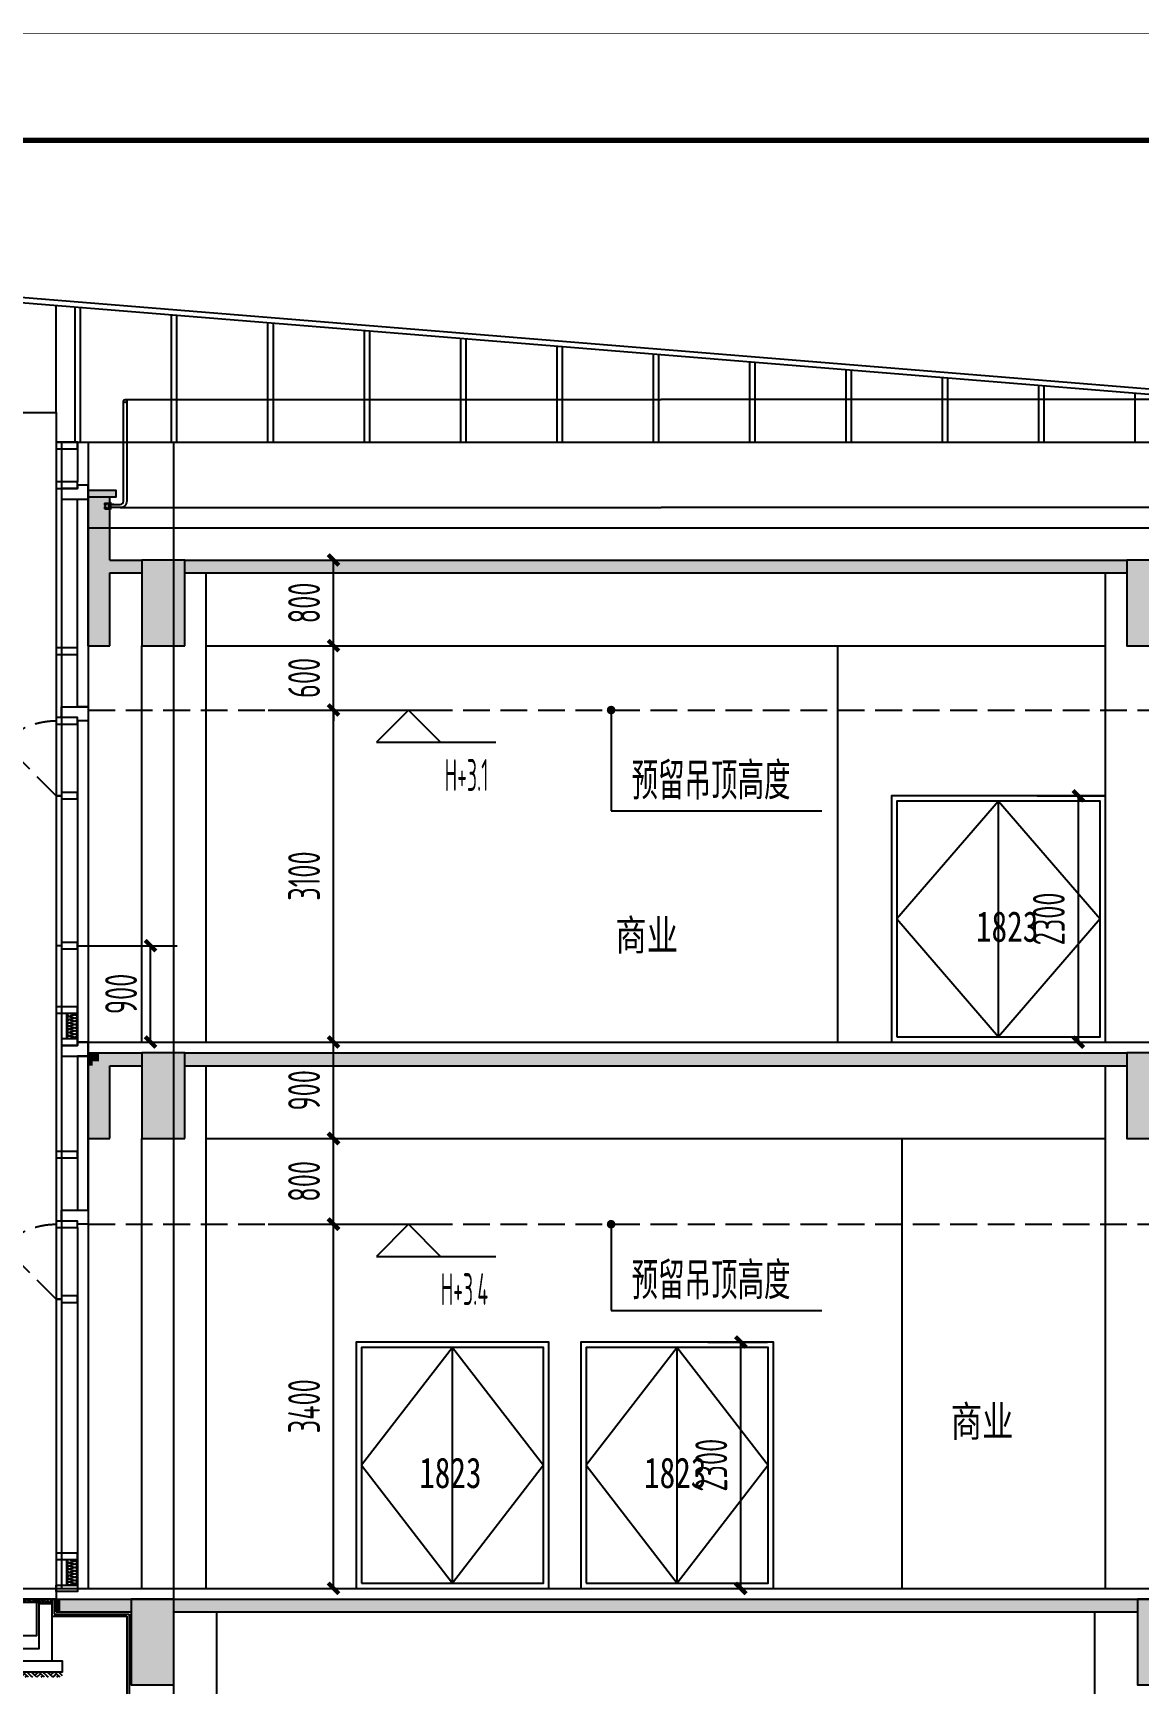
# Model space of a CAD drawing. Extents: x -19968 to 86481, y -139706 to -66979.
# Drawn here: x 16564 to 26892, y -95715 to -80302 of the extents above; entities that cross this region are included whole.
import ezdxf

# ---------------------------------------------------------------- set-up
doc = ezdxf.new("R2010")
doc.units = 0
doc.header["$LTSCALE"] = 1000
doc.header["$MEASUREMENT"] = 0
doc.linetypes.add('DASH', pattern=[0.35, 0.25, -0.1])
for name, color, linetype in [('01-标注_尺寸', 124, 'Continuous'), ('01-标注_标高', 200, 'Continuous'), ('01-标注_符号', 200, 'Continuous'), ('02-TEXT_房间', 7, 'Continuous'), ('02-TEXT_标注', 130, 'Continuous'), ('05-填充_天正', 26, 'Continuous'), ('A-C_玻璃幕墙', 140, 'Continuous'), ('A-C_门', 150, 'Continuous'), ('A-D_龙骨', 152, 'Continuous'), ('A-E_栏杆', 232, 'Continuous'), ('A-SUR_保温', 222, 'Continuous'), ('A-SUR_吊顶', 40, 'Continuous'), ('A-SUR_看线', 231, 'Continuous'), ('A-SUR_面层', 191, 'Continuous'), ('A-TECH_结构', 21, 'Continuous'), ('A_STR-砌块墙', 121, 'Continuous'), ('A_STR-砼墙', 51, 'Continuous'), ('A_STR-砼柱', 51, 'Continuous'), ('PUB_HATCH', 8, 'Continuous'), ('PUB_WALL', 9, 'Continuous'), ('构造物', 145, 'Continuous')]:
    doc.layers.add(name, color=color, linetype=linetype)
doc.layers.add('04-不打印_辅助线', color=165, linetype='Continuous', plot=False)
doc.styles.add('_TCH_DIM', font='ros1.shx', dxfattribs={"width": 0.75, "bigfont": 'jd.shx'})
doc.styles.add('_TCH_DIM_T3', font='ros1.shx', dxfattribs={"width": 0.705882, "bigfont": 'jd.shx'})
doc.styles.get("Standard").update_dxf_attribs({"font": 'STXIHEI_0.TTF', "width": 0.75})
doc.dimstyles.new('_TCH_ARCH&&100', dxfattribs={"dimtxt": 297.5, "dimasz": 100, "dimexe": 250, "dimexo": 300, "dimgap": 126.25, "dimtad": 1, "dimdec": 0, "dimzin": 0, "dimdsep": 46, "dimtxsty": '_TCH_DIM_T3', "dimblk": 'ARCHTICK', "dimcen": 0.09, "dimclrt": 7, "dimazin": 2, "dimtfac": 1, "dimtdec": 0, "dimtix": 1, "dimtmove": 2, "dimatfit": 3, "dimfxl": 0, "dimtolj": 1, "dimtzin": 0, "dimarcsym": 0})
pattern_1 = [(45, (4697.017, 670), (-17.96051, 17.96051), []), (45, (4714.977, 670), (-17.96051, 17.96051), [12.7, -6.35])]

# ---------------------------------------------------------------- blocks, each defined once
blk = doc.blocks.new('幕墙龙骨')
blk.add_lwpolyline([(-200, 30), (-200, -30), (0, -30), (0, 30)], close=True)
blk = doc.blocks.new('A$C7E4F2567')
for points in [[(-150, 0), (1650, 0), (1650, 2300), (-150, 2300)], [(-100, 50), (1600, 50), (1600, 2250), (-100, 2250)]]:
    blk.add_lwpolyline(points, close=True)
for points in [[(750, 2250), (-100, 1150), (750, 50)], [(750, 50), (750, 2250)], [(750, 2250), (1600, 1150), (750, 50)]]:
    blk.add_lwpolyline(points)
at = {"layer": '04-不打印_辅助线', "width": 0.75}
blk.add_text('1823', height=285.4, dxfattribs=at).set_placement((440, 937))
blk = doc.blocks.new('A$C0F0450A9')
for points in [[(16900, -1372), (0, 0)], [(16282, -1372), (0, -50)], [(775, -113), (775, -1372)], [(825, -117), (825, -1372)], [(1675, -186), (1675, -1372)], [(1725, -190), (1725, -1372)], [(2575, -259), (2575, -1372)], [(2625, -263), (2625, -1372)], [(3475, -332), (3475, -1372)], [(3525, -336), (3525, -1372)], [(4375, -405), (4375, -1372)], [(4425, -409), (4425, -1372)], [(5275, -478), (5275, -1372)], [(5325, -483), (5325, -1372)], [(6175, -552), (6175, -1372)], [(6225, -556), (6225, -1372)], [(7075, -625), (7075, -1372)], [(7125, -629), (7125, -1372)], [(7975, -698), (7975, -1372)], [(8025, -702), (8025, -1372)], [(8875, -771), (8875, -1372)], [(8925, -775), (8925, -1372)], [(9775, -844), (9775, -1372)], [(9825, -848), (9825, -1372)], [(10675, -917), (10675, -1372)]]:
    blk.add_lwpolyline(points)
blk = doc.blocks.new('图框-A1+1-4')
for points, const_width in [([(0, 0), (1051, 0), (1051, 594), (0, 594)], 0.05), ([(976, 584), (25, 584), (25, 10), (976, 10)], 0.5)]:
    blk.add_lwpolyline(points, close=True, dxfattribs=dict(const_width=const_width))
blk = doc.blocks.new('yk01')
at = {"const_width": 20}
blk.add_lwpolyline([(-150, 0), (-200, 0)], dxfattribs=at)
blk.add_lwpolyline([(-150, 30), (-150, -30), (0, -30), (0, 30)], close=True)
blk = doc.blocks.new('A$C64AB60F3')
at = {"layer": 'A-D_龙骨', "linetype": 'DASH'}
blk.add_lwpolyline([(0, 0), (495, 495)], dxfattribs=at)
blk.add_arc((0, 0), 700, 45, 90, dxfattribs=at)
blk = doc.blocks.new('dsfs1')
at = {"layer": 'A-E_栏杆'}
for p, q in [((144, 1145), (5150, 1145)), ((37, 165), (7, 165)), ((99, 135), (5150, 135))]:
    blk.add_line(p, q, dxfattribs=at)
for points in [[(7, 165), (99, 165, 0.414214), (129, 195), (129, 1130)], [(159, 1130), (159, 195, -0.414214), (99, 135), (7, 135)], [(-22, 169, 0.038299), (-38, 166), (-38, 158), (-47, 158), (-47, 171, -0.414214), (-40, 178), (-7, 178, -0.414214), (0, 171)], [(-22, 131, 0.022818), (-9, 133), (-9, 167, 0.022818), (-22, 169)], [(0, 129, -0.414214), (-7, 122), (-40, 122, -0.414214), (-47, 129), (-47, 142), (-38, 142), (-38, 134, 0.038299), (-22, 131, 0.038299)]]:
    blk.add_lwpolyline(points, format="xyb", dxfattribs=at)
blk.add_lwpolyline([(7, 116), (0, 116), (0, 184), (7, 184)], close=True, dxfattribs=at)
blk.add_circle((144, 1130), 14.8, dxfattribs=at)
blk = doc.blocks.new('dartt')
at = {"transparency": 33554641}
h = blk.add_hatch(dxfattribs=at)
h.set_pattern_fill('ANSI32', color=26)
h.set_pattern_definition([(45, (1294.211, 122.3605), (-3.367596, 3.367596), []), (45, (1296.4563, 122.3605), (-3.367596, 3.367596), [])])
edge = h.paths.add_edge_path()
edge.add_arc((0, 21), 4, 0, 90)
edge.add_line((0, 25), (0, 0))
edge.add_line((0, 0), (25, 0))
edge.add_arc((21, 0), 4, 0, 90)
edge.add_line((21, 4), (4, 4))
edge.add_line((4, 4), (4, 21))
blk.add_lwpolyline([(0, 25), (0, 0), (25, 0)])
blk.add_lwpolyline([(0, 25), (0, 25, -0.414214), (4, 21), (4, 4), (21, 4, -0.414214), (25, 0), (25, 0)], format="xyb")
blk = doc.blocks.new('$LinePat$素土夯实')
at = {"color": 0}
for p, q in [((0, -210), (210, 0)), ((120, -300), (420, 0)), ((420, 0), (608, -188)), ((495, -300), (795, 0)), ((615, 0), (705, -90)), ((210, -210), (300, -300)), ((315, -105), (502, -293)), ((705, -300), (795, -210))]:
    blk.add_line(p, q, dxfattribs=at)
blk = doc.blocks.new('drsrtg')
at = {"layer": '05-填充_天正'}
h = blk.add_hatch(dxfattribs=at)
h.set_pattern_fill('ANSI33', color=256, scale=8)
h.set_pattern_definition([(45, (4711.517, 670), (-17.96051, 17.96051), []), (45, (4729.477, 670), (-17.96051, 17.96051), [12.7, -6.35])])
h.paths.add_polyline_path([(-608, 580), (-608, 550), (-513, 550), (-513, 580)])
h = blk.add_hatch(dxfattribs=at)
h.set_pattern_fill('ANSI33', color=256, scale=8)
h.set_pattern_definition(pattern_1)
h.paths.add_polyline_path([(-448, 550), (-448, 580), (-498, 580), (-498, 550)])
h = blk.add_hatch(dxfattribs=at)
h.set_pattern_fill('ANSI33', color=256, scale=8)
h.set_pattern_definition(pattern_1)
h.paths.add_polyline_path([(-383, 550), (-383, 580), (-433, 580), (-433, 550)])
h = blk.add_hatch(dxfattribs=at)
h.set_pattern_fill('ANSI33', color=256, scale=8)
h.set_pattern_definition(pattern_1)
h.paths.add_polyline_path([(-318, 550), (-318, 580), (-368, 580), (-368, 550)])
h = blk.add_hatch(dxfattribs=at)
h.set_pattern_fill('ANSI33', color=256, scale=8)
h.set_pattern_definition(pattern_1)
h.paths.add_polyline_path([(-253, 550), (-253, 580), (-303, 580), (-303, 550)])
h = blk.add_hatch(dxfattribs=at)
h.set_pattern_fill('ANSI33', color=256, scale=8)
h.set_pattern_definition([(45, (4721.517, 670), (-17.96051, 17.96051), []), (45, (4739.477, 670), (-17.96051, 17.96051), [12.7, -6.35])])
h.paths.add_polyline_path([(-108, 550), (-108, 580), (-238, 580), (-238, 550)])
blk.add_lwpolyline([(-500, 550), (-500, 240), (-240, 240), (-240, 550)], dxfattribs=at)
at = {"layer": 'A-SUR_面层'}
for p, q in [((-108, 580), (-608, 580)), ((-608, 550), (-608, 580)), ((-108, 550), (-608, 550)), ((-513, 550), (-513, 580)), ((-498, 550), (-498, 580)), ((-448, 550), (-448, 580)), ((-433, 550), (-433, 580)), ((-383, 550), (-383, 580)), ((-368, 550), (-368, 580)), ((-318, 550), (-318, 580)), ((-303, 550), (-303, 580)), ((-253, 550), (-253, 580)), ((-238, 550), (-238, 580)), ((-108, 550), (-108, 580))]:
    blk.add_line(p, q, dxfattribs=at)
at = {"layer": 'A_STR-砌块墙'}
for points in [[(-640, 540), (-520, 540), (-520, 120), (-220, 120), (-220, 540), (-100, 540), (-100, 0), (-640, 0), (-640, 540)], [(-100, 0), (-740, 0), (-740, -100), (0, -100), (0, 0), (-520, 0)]]:
    blk.add_lwpolyline(points, dxfattribs=at)
at = {"layer": 'A-SUR_看线', "xscale": -0.1861635220123852, "yscale": 0.1666666666666667, "zscale": 0.1666666666666667}
for p in [(-592, -100), (-444, -100), (-296, -100), (-148, -100), (0, -100)]:
    blk.add_blockref('$LinePat$素土夯实', p, dxfattribs=at)
at = {"layer": '构造物', "linetype": 'DASH', "ltscale": 0.2}
blk.add_blockref('dartt', (-620, 540), dxfattribs=at)
at = {"layer": '构造物', "linetype": 'DASH', "ltscale": 0.2, "xscale": -1}
blk.add_blockref('dartt', (-100, 540), dxfattribs=at)
blk = doc.blocks.new('$LinePat$岩棉板')
at = {"color": 0}
for p, q in [((0, -17), (12, -67)), ((12, -67), (24, -17))]:
    blk.add_line(p, q, dxfattribs=at)
for centre, start, end in [((12, -17), 0, 180), ((0, -67), 270, 0), ((24, -67), 180, 270)]:
    blk.add_arc(centre, 12, start, end, dxfattribs=at)
at = {"layer": 'Defpoints'}
blk.add_point((0, 0), dxfattribs=at)
at = {"layer": 'Defpoints', "color": 0}
blk.add_point((24, -84), dxfattribs=at)
blk = doc.blocks.new('*U22')
blk.add_lwpolyline([(0, 100), (240, 100), (240, 0), (0, 0)], close=True)
at = {"color": 8, "xscale": -1.249999998958333, "yscale": 1.188379012465143, "zscale": 1.188379012465143}
for p in [(30, 100), (60, 100), (90, 100), (120, 100), (150, 100), (180, 100), (210, 100), (240, 100)]:
    blk.add_blockref('$LinePat$岩棉板', p, dxfattribs=at)
blk = doc.blocks.new('_FZH')
blk.add_lwpolyline([(-0.5, -0.5), (0.5, -0.5), (0.5, 0.5), (-0.5, 0.5)], close=True)
at = {"layer": 'PUB_HATCH'}
blk.add_solid([(-0.5, -0.5), (0.5, -0.5), (-0.5, 0.5), (0.5, 0.5)], dxfattribs=at)
blk = doc.blocks.new('_ArchTick')
at = {"color": 0, "linetype": 'ByBlock', "const_width": 0.4}
blk.add_lwpolyline([(-0.5, -0.5), (0.5, 0.5)], dxfattribs=at)
blk = doc.blocks.new('*D147')
at = {"layer": '01-标注_尺寸', "color": 0, "lineweight": -2, "transparency": 16777216}
for p, q in [((18760, -85222), (19620, -85222)), ((19370, -86022), (19370, -85222)), ((18760, -86022), (19620, -86022))]:
    blk.add_line(p, q, dxfattribs=at)
at = {"layer": 'Defpoints', "color": 0, "transparency": 16777216}
for p in [(18460, -85222), (19370, -85222), (18460, -86022)]:
    blk.add_point(p, dxfattribs=at)
at = {"layer": '01-标注_尺寸', "color": 0, "lineweight": -2, "transparency": 16777216, "xscale": 100, "yscale": 100, "zscale": 100}
for p, rotation in [((19370, -85222), 90), ((19370, -86022), 270)]:
    blk.add_blockref('_ArchTick', p, dxfattribs=dict(at, rotation=rotation))
at = {"layer": '01-标注_尺寸', "color": 7, "transparency": 16777216, "insert": (19095, -85622), "char_height": 297.5, "attachment_point": 5, "rotation": 90, "style": '_TCH_DIM_T3'}
blk.add_mtext('\\A1;800', dxfattribs=at)
blk = doc.blocks.new('*D148')
at = {"layer": '01-标注_尺寸', "color": 0, "lineweight": -2, "transparency": 16777216}
for p, q in [((19370, -86022), (19370, -85922)), ((18760, -86022), (19620, -86022)), ((19370, -86622), (19370, -86022)), ((18760, -86622), (19620, -86622)), ((19370, -86622), (19370, -86722))]:
    blk.add_line(p, q, dxfattribs=at)
at = {"layer": 'Defpoints', "color": 0, "transparency": 16777216}
for p in [(18460, -86022), (19370, -86022), (18460, -86622)]:
    blk.add_point(p, dxfattribs=at)
at = {"layer": '01-标注_尺寸', "color": 0, "lineweight": -2, "transparency": 16777216, "xscale": 100, "yscale": 100, "zscale": 100}
for p, rotation in [((19370, -86022), 270), ((19370, -86622), 90)]:
    blk.add_blockref('_ArchTick', p, dxfattribs=dict(at, rotation=rotation))
at = {"layer": '01-标注_尺寸', "color": 7, "transparency": 16777216, "insert": (19095, -86322), "char_height": 297.5, "attachment_point": 5, "rotation": 90, "style": '_TCH_DIM_T3'}
blk.add_mtext('\\A1;600', dxfattribs=at)
blk = doc.blocks.new('*D149')
at = {"layer": '01-标注_尺寸', "color": 0, "lineweight": -2, "transparency": 16777216}
for p, q in [((18760, -86622), (19620, -86622)), ((19370, -89722), (19370, -86622)), ((18760, -89722), (19620, -89722))]:
    blk.add_line(p, q, dxfattribs=at)
at = {"layer": 'Defpoints', "color": 0, "transparency": 16777216}
for p in [(18460, -86622), (19370, -86622), (18460, -89722)]:
    blk.add_point(p, dxfattribs=at)
at = {"layer": '01-标注_尺寸', "color": 0, "lineweight": -2, "transparency": 16777216, "xscale": 100, "yscale": 100, "zscale": 100}
for p, rotation in [((19370, -86622), 90), ((19370, -89722), 270)]:
    blk.add_blockref('_ArchTick', p, dxfattribs=dict(at, rotation=rotation))
at = {"layer": '01-标注_尺寸', "color": 7, "transparency": 16777216, "insert": (19095, -88172), "char_height": 297.5, "attachment_point": 5, "rotation": 90, "style": '_TCH_DIM_T3'}
blk.add_mtext('\\A1;3100', dxfattribs=at)
blk = doc.blocks.new('*D150')
at = {"layer": '01-标注_尺寸', "color": 0, "lineweight": -2, "transparency": 16777216}
for p, q in [((18760, -89722), (19620, -89722)), ((19370, -90622), (19370, -89722)), ((18760, -90622), (19620, -90622))]:
    blk.add_line(p, q, dxfattribs=at)
at = {"layer": 'Defpoints', "color": 0, "transparency": 16777216}
for p in [(18460, -89722), (19370, -89722), (18460, -90622)]:
    blk.add_point(p, dxfattribs=at)
at = {"layer": '01-标注_尺寸', "color": 0, "lineweight": -2, "transparency": 16777216, "xscale": 100, "yscale": 100, "zscale": 100}
for p, rotation in [((19370, -89722), 90), ((19370, -90622), 270)]:
    blk.add_blockref('_ArchTick', p, dxfattribs=dict(at, rotation=rotation))
at = {"layer": '01-标注_尺寸', "color": 7, "transparency": 16777216, "insert": (19095, -90172), "char_height": 297.5, "attachment_point": 5, "rotation": 90, "style": '_TCH_DIM_T3'}
blk.add_mtext('\\A1;900', dxfattribs=at)
blk = doc.blocks.new('*D151')
at = {"layer": '01-标注_尺寸', "color": 0, "lineweight": -2, "transparency": 16777216}
for p, q in [((18760, -90622), (19620, -90622)), ((19370, -91422), (19370, -90622)), ((18760, -91422), (19620, -91422))]:
    blk.add_line(p, q, dxfattribs=at)
at = {"layer": 'Defpoints', "color": 0, "transparency": 16777216}
for p in [(18460, -90622), (19370, -90622), (18460, -91422)]:
    blk.add_point(p, dxfattribs=at)
at = {"layer": '01-标注_尺寸', "color": 0, "lineweight": -2, "transparency": 16777216, "xscale": 100, "yscale": 100, "zscale": 100}
for p, rotation in [((19370, -90622), 90), ((19370, -91422), 270)]:
    blk.add_blockref('_ArchTick', p, dxfattribs=dict(at, rotation=rotation))
at = {"layer": '01-标注_尺寸', "color": 7, "transparency": 16777216, "insert": (19095, -91022), "char_height": 297.5, "attachment_point": 5, "rotation": 90, "style": '_TCH_DIM_T3'}
blk.add_mtext('\\A1;800', dxfattribs=at)
blk = doc.blocks.new('*D152')
at = {"layer": '01-标注_尺寸', "color": 0, "lineweight": -2, "transparency": 16777216}
for p, q in [((18760, -91422), (19620, -91422)), ((19370, -94822), (19370, -91422)), ((18760, -94822), (19620, -94822))]:
    blk.add_line(p, q, dxfattribs=at)
at = {"layer": 'Defpoints', "color": 0, "transparency": 16777216}
for p in [(18460, -91422), (19370, -91422), (18460, -94822)]:
    blk.add_point(p, dxfattribs=at)
at = {"layer": '01-标注_尺寸', "color": 0, "lineweight": -2, "transparency": 16777216, "xscale": 100, "yscale": 100, "zscale": 100}
for p, rotation in [((19370, -91422), 90), ((19370, -94822), 270)]:
    blk.add_blockref('_ArchTick', p, dxfattribs=dict(at, rotation=rotation))
at = {"layer": '01-标注_尺寸', "color": 7, "transparency": 16777216, "insert": (19095, -93122), "char_height": 297.5, "attachment_point": 5, "rotation": 90, "style": '_TCH_DIM_T3'}
blk.add_mtext('\\A1;3400', dxfattribs=at)
blk = doc.blocks.new('*D153')
at = {"layer": '01-标注_尺寸', "color": 0, "lineweight": -2, "transparency": 16777216}
for p, q in [((16980, -88822), (17911, -88822)), ((17661, -89722), (17661, -88822)), ((16980, -89722), (17911, -89722))]:
    blk.add_line(p, q, dxfattribs=at)
at = {"layer": 'Defpoints', "color": 0, "transparency": 16777216}
for p in [(16680, -88822), (17661, -88822), (16680, -89722)]:
    blk.add_point(p, dxfattribs=at)
at = {"layer": '01-标注_尺寸', "color": 0, "lineweight": -2, "transparency": 16777216, "xscale": 100, "yscale": 100, "zscale": 100}
for p, rotation in [((17661, -88822), 90), ((17661, -89722), 270)]:
    blk.add_blockref('_ArchTick', p, dxfattribs=dict(at, rotation=rotation))
at = {"layer": '01-标注_尺寸', "color": 7, "transparency": 16777216, "insert": (17386, -89272), "char_height": 297.5, "attachment_point": 5, "rotation": 90, "style": '_TCH_DIM_T3'}
blk.add_mtext('\\A1;900', dxfattribs=at)
blk = doc.blocks.new('*D187')
at = {"layer": '01-标注_尺寸', "color": 0, "lineweight": -2, "transparency": 16777216}
for p, q in [((22865, -92522), (23423, -92522)), ((23173, -94822), (23173, -92522)), ((22865, -94822), (23423, -94822))]:
    blk.add_line(p, q, dxfattribs=at)
at = {"layer": 'Defpoints', "color": 0, "transparency": 16777216}
for p in [(22565, -92522), (23173, -92522), (22565, -94822)]:
    blk.add_point(p, dxfattribs=at)
at = {"layer": '01-标注_尺寸', "color": 0, "lineweight": -2, "transparency": 16777216, "xscale": 100, "yscale": 100, "zscale": 100}
for p, rotation in [((23173, -92522), 90), ((23173, -94822), 270)]:
    blk.add_blockref('_ArchTick', p, dxfattribs=dict(at, rotation=rotation))
at = {"layer": '01-标注_尺寸', "color": 7, "transparency": 16777216, "insert": (22898, -93672), "char_height": 297.5, "attachment_point": 5, "rotation": 90, "style": '_TCH_DIM_T3'}
blk.add_mtext('\\A1;2300', dxfattribs=at)
blk = doc.blocks.new('*D189')
at = {"layer": '01-标注_尺寸', "color": 0, "lineweight": -2, "transparency": 16777216}
for p, q in [((25942, -87422), (26576, -87422)), ((26326, -89722), (26326, -87422)), ((25942, -89722), (26576, -89722))]:
    blk.add_line(p, q, dxfattribs=at)
at = {"layer": 'Defpoints', "color": 0, "transparency": 16777216}
for p in [(25642, -87422), (26326, -87422), (25642, -89722)]:
    blk.add_point(p, dxfattribs=at)
at = {"layer": '01-标注_尺寸', "color": 0, "lineweight": -2, "transparency": 16777216, "xscale": 100, "yscale": 100, "zscale": 100}
for p, rotation in [((26326, -87422), 90), ((26326, -89722), 270)]:
    blk.add_blockref('_ArchTick', p, dxfattribs=dict(at, rotation=rotation))
at = {"layer": '01-标注_尺寸', "color": 7, "transparency": 16777216, "insert": (26051, -88572), "char_height": 297.5, "attachment_point": 5, "rotation": 90, "style": '_TCH_DIM_T3'}
blk.add_mtext('\\A1;2300', dxfattribs=at)

msp = doc.modelspace()

# ---------------------------------------------------------------- hatches: boundary and pattern name
at = {"layer": '05-填充_天正'}
for points in [[(17280, -84632.4), (17080, -84632.4), (17080, -85282.4), (17213.3, -85282.4), (17240, -85262.4), (17280, -85222.4)], [(17580, -85342.4), (17580, -85222.4), (17280, -85222.4), (17240, -85262.4), (17213.3, -85282.4), (17240, -85302.4), (17280, -85342.4)], [(26780, -85342.4), (26780, -85222.4), (17980, -85222.4), (17980, -85342.4)], [(17080, -86022.4), (17280, -86022.4), (17280, -85342.4), (17240, -85302.4), (17213.3, -85282.4), (17080, -85282.4)], [(17080, -89822.4), (17080, -89942.4), (17120, -89902.4), (17180, -89902.4), (17180, -89822.4)], [(17580, -89942.4), (17580, -89822.4), (17180, -89822.4), (17180, -89902.4), (17240, -89902.4), (17280, -89942.4)], [(26780, -89942.4), (26780, -89822.4), (17980, -89822.4), (17980, -89942.4)], [(17080, -90622.4), (17280, -90622.4), (17280, -89942.4), (17240, -89902.4), (17120, -89902.4), (17080, -89942.4)], [(17480, -95042.4), (17480, -94922.4), (16780, -94922.4), (16780, -95042.4)], [(17880, -94922.4), (17880, -95042.4), (26880, -95042.4), (26880, -94922.4)]]:
    msp.add_hatch(color=256, dxfattribs=at).paths.add_polyline_path(points)
at = {"layer": 'PUB_WALL'}
for points in [[(17120, -84632.4), (17080, -84632.4), (17080, -85282.4), (17120, -85282.4)], [(17280, -84632.4), (17240, -84632.4), (17240, -85262.4), (17280, -85222.4)], [(17580, -85262.4), (17580, -85222.4), (17280, -85222.4), (17240, -85262.4)], [(26780, -85262.4), (26780, -85222.4), (17980, -85222.4), (17980, -85262.4)], [(17080, -86022.4), (17080, -85282.4), (17120, -85282.4), (17120, -86022.4)], [(17280, -86022.4), (17280, -85342.4), (17240, -85302.4), (17240, -86022.4)], [(17580, -85342.4), (17580, -85302.4), (17240, -85302.4), (17280, -85342.4)], [(26780, -85342.4), (26780, -85302.4), (17980, -85302.4), (17980, -85342.4)], [(17080, -86022.4), (17280, -86022.4), (17280, -85982.4), (17080, -85982.4)], [(17080, -89822.4), (17180, -89822.4), (17180, -89862.4), (17080, -89862.4)], [(17080, -89822.4), (17080, -89942.4), (17120, -89942.4), (17120, -89822.4)], [(17580, -89862.4), (17580, -89822.4), (17180, -89822.4), (17180, -89862.4)], [(26780, -89862.4), (26780, -89822.4), (17980, -89822.4), (17980, -89862.4)], [(17080, -89942.4), (17080, -89942.4), (17120, -89902.4), (17080, -89902.4)], [(17080, -90622.4), (17080, -89942.4), (17120, -89902.4), (17120, -90622.4)], [(17280, -90622.4), (17280, -89942.4), (17240, -89902.4), (17240, -90622.4)], [(17580, -89942.4), (17580, -89902.4), (17240, -89902.4), (17280, -89942.4)], [(26780, -89942.4), (26780, -89902.4), (17980, -89902.4), (17980, -89942.4)], [(17080, -90622.4), (17280, -90622.4), (17280, -90582.4), (17080, -90582.4)], [(17480, -94962.4), (17480, -94922.4), (16780, -94922.4), (16780, -94962.4)], [(16780, -94922.4), (16780, -95042.4), (16820, -95042.4), (16820, -94922.4)], [(17880, -94922.4), (17880, -94962.4), (26880, -94962.4), (26880, -94922.4)], [(17480, -95042.4), (17480, -95002.4), (16780, -95002.4), (16780, -95042.4)], [(17880, -95042.4), (26880, -95042.4), (26880, -95002.4), (17880, -95002.4)]]:
    msp.add_hatch(color=256, dxfattribs=at).paths.add_polyline_path(points)

# ---------------------------------------------------------------- linework, layer by layer
at = {"layer": '01-标注_标高'}
for p, q in [((19370, -86622.4), (20370, -86622.4)), ((20070, -86622.4), (19770, -86922.4)), ((20070, -86622.4), (20370, -86922.4)), ((19770, -86922.4), (20884.5, -86922.4)), ((19370, -91422.4), (20370, -91422.4)), ((20070, -91422.4), (19770, -91722.4)), ((20070, -91422.4), (20370, -91722.4)), ((19770, -91722.4), (20884.5, -91722.4))]:
    msp.add_line(p, q, dxfattribs=at)
at = {"layer": '01-标注_符号'}
for p, q in [((21962.5, -86622.4), (21962.5, -87562.4)), ((21962.5, -87562.4), (23929.1, -87562.4)), ((21962.5, -91422.4), (21962.5, -92228)), ((21962.5, -92228), (23929.1, -92228))]:
    msp.add_line(p, q, dxfattribs=at)
at = {"layer": '01-标注_符号', "const_width": 40}
for points in [[(21962.5, -86602.4, 1), (21962.5, -86642.4, 1)], [(21962.5, -91402.4, 1), (21962.5, -91442.4, 1)]]:
    msp.add_lwpolyline(points, format="xyb", close=True, dxfattribs=at)
at = {"layer": '04-不打印_辅助线'}
msp.add_line((17880, -106222.4), (17880, -84122.4), dxfattribs=at)
for points in [[(14129, -94822.4), (46569.5, -94822.4)], [(14129, -94922.4), (46569.5, -94922.4)]]:
    msp.add_lwpolyline(points, dxfattribs=at)
at = {"layer": 'A-C_玻璃幕墙'}
for points in [[(16780, -84122.4), (16780, -94922.4)], [(16830, -84122.4), (16830, -94822.4)], [(16980, -84122.4), (16980, -84492.4)], [(17080, -84122.4), (17080, -94822.4)], [(16980, -86722.4), (16980, -89722.4)], [(16980, -91452.4), (16980, -94822.4)]]:
    msp.add_lwpolyline(points, dxfattribs=at)
at = {"layer": 'A-C_门'}
for points in [[(24580, -89722.4), (26580, -89722.4), (26580, -87422.4), (24580, -87422.4)], [(24630, -89672.4), (26530, -89672.4), (26530, -87472.4), (24630, -87472.4)]]:
    msp.add_lwpolyline(points, close=True, dxfattribs=at)
for points in [[(25580, -87472.4), (24630, -88572.4), (25580, -89672.4)], [(25580, -89672.4), (25580, -87472.4)], [(25580, -87472.4), (26530, -88572.4), (25580, -89672.4)]]:
    msp.add_lwpolyline(points, dxfattribs=at)
at = {"layer": 'A-D_龙骨'}
msp.add_lwpolyline([(16830, -89692.4), (16830, -89752.4), (16980, -89752.4), (16980, -89692.4)], close=True, dxfattribs=at)
at = {"layer": 'A-SUR_保温'}
for p, q in [((16740, -94922.4), (16740, -95082.4)), ((16760, -94922.4), (16760, -95062.4)), ((16740, -95082.4), (17440, -95082.4)), ((16760, -95062.4), (17460, -95062.4)), ((17440, -95082.4), (17440, -98282.4)), ((17460, -95062.4), (17460, -98302.4))]:
    msp.add_line(p, q, dxfattribs=at)
for points in [[(16830, -84652.4), (17080, -84652.4), (17080, -84522.4), (16980, -84522.4), (16980, -84552.4), (16830, -84552.4)], [(16980, -86592.4), (16980, -84652.4), (17080, -84652.4), (17080, -86592.4)], [(16830, -86592.4), (17080, -86592.4), (17080, -86722.4), (16980, -86722.4), (16980, -86692.4), (16830, -86692.4)], [(16830, -89852.4), (17080, -89852.4), (17080, -89722.4), (16980, -89722.4), (16980, -89752.4), (16830, -89752.4)], [(16830, -91292.4), (17080, -91292.4), (17080, -91422.4), (16980, -91422.4), (16980, -91392.4), (16830, -91392.4)]]:
    msp.add_lwpolyline(points, close=True, dxfattribs=at)
for points in [[(17080, -89852.4), (16980, -89852.4), (16980, -91292.4), (17080, -91292.4), (17080, -89852.4)], [(16780, -94922.4), (16740, -94922.4)]]:
    msp.add_lwpolyline(points, dxfattribs=at)
at = {"layer": 'A-SUR_吊顶', "linetype": 'DASH'}
for p, q in [((17080, -86622.4), (27780, -86622.4)), ((17080, -91422.4), (27780, -91422.4))]:
    msp.add_line(p, q, dxfattribs=at)
at = {"layer": 'A-SUR_看线'}
for points in [[(16780, -83844), (16780, -82849)], [(16180, -94922.4), (16180, -83844), (16780, -83844), (16780, -84122.4)], [(16780, -84122.4), (33662.6, -84122.4)], [(24080, -89722.4), (24080, -86022.4)], [(24680, -94822.4), (24680, -90622.4)]]:
    msp.add_lwpolyline(points, dxfattribs=at)
at = {"layer": 'A-SUR_面层'}
for points in [[(17080, -84922.4), (27780, -84922.4)], [(17080, -89722.4), (27780, -89722.4)], [(16780, -94822.4), (28080, -94822.4)]]:
    msp.add_lwpolyline(points, dxfattribs=at)
at = {"layer": 'A-TECH_结构'}
for points in [[(18180, -89722.4), (18180, -85342.4)], [(26580, -89722.4), (26580, -85342.4)], [(17580, -89722.4), (17580, -86022.4)], [(18180, -86022.4), (26580, -86022.4)], [(18180, -94822.4), (18180, -89942.4)], [(26580, -94822.4), (26580, -89942.4)], [(17580, -94822.4), (17580, -90622.4)], [(18180, -90622.4), (26580, -90622.4)], [(18280, -98272.4), (18280, -95042.4)], [(26480, -98272.4), (26480, -95042.4)]]:
    msp.add_lwpolyline(points, dxfattribs=at)
at = {"layer": 'A_STR-砼墙'}
for p, q in [((17080, -85282.4), (17080, -84632.4)), ((17280, -85222.4), (17280, -84632.4)), ((17280, -85222.4), (17580, -85222.4)), ((17980, -85222.4), (26780, -85222.4)), ((17080, -86022.4), (17080, -85282.4)), ((17280, -86022.4), (17280, -85342.4)), ((17280, -85342.4), (17580, -85342.4)), ((17980, -85342.4), (26780, -85342.4)), ((17080, -86022.4), (17280, -86022.4)), ((17080, -89822.4), (17180, -89822.4)), ((17080, -89822.4), (17080, -89942.4)), ((17180, -89822.4), (17580, -89822.4)), ((17980, -89822.4), (26780, -89822.4)), ((17080, -89942.4), (17080, -89942.4)), ((17080, -90622.4), (17080, -89942.4)), ((17280, -90622.4), (17280, -89942.4)), ((17280, -89942.4), (17580, -89942.4)), ((17980, -89942.4), (26780, -89942.4)), ((17080, -90622.4), (17280, -90622.4)), ((16780, -94922.4), (17480, -94922.4)), ((16780, -94922.4), (16780, -95042.4)), ((17880, -94922.4), (26880, -94922.4)), ((16780, -95042.4), (17480, -95042.4)), ((17880, -95042.4), (26880, -95042.4))]:
    msp.add_line(p, q, dxfattribs=at)

# ---------------------------------------------------------------- block references
at = {"xscale": 100, "yscale": 100, "zscale": 100}
msp.add_blockref('图框-A1+1-4', (-18622, -139704), dxfattribs=at)
for name, p in [('dsfs1', (17280, -84867.2)), ('drsrtg', (16840, -95502.4))]:
    msp.add_blockref(name, p)
at = {"xscale": -1}
for name, p in [('dsfs1', (27580, -84867.2)), ('A$C64AB60F3', (16780, -87422.4)), ('A$C64AB60F3', (16780, -92122.4))]:
    msp.add_blockref(name, p, dxfattribs=at)
at = {"layer": 'A-C_门'}
for p in [(19730, -94822.4), (21830, -94822.4)]:
    msp.add_blockref('A$C7E4F2567', p, dxfattribs=at)
at = {"layer": 'A-D_龙骨'}
for name, p in [('幕墙龙骨', (16980, -84152.4)), ('幕墙龙骨', (16980, -84522.4)), ('幕墙龙骨', (16980, -86072.4)), ('幕墙龙骨', (16980, -86722.4)), ('yk01', (16980, -87422.4)), ('yk01', (16980, -88822.4)), ('幕墙龙骨', (16980, -89422.4)), ('幕墙龙骨', (16980, -90772.4)), ('幕墙龙骨', (16980, -91422.4)), ('yk01', (16980, -92122.4)), ('幕墙龙骨', (16980, -94522.4))]:
    msp.add_blockref(name, p, dxfattribs=at)
at = {"layer": 'A-D_龙骨', "xscale": -1}
msp.add_blockref('幕墙龙骨', (16780, -94822.4), dxfattribs=at)
at = {"layer": 'A-SUR_保温', "rotation": 90.00000000000001}
for p in [(16980, -89692.4), (16980, -94792.4)]:
    msp.add_blockref('*U22', p, dxfattribs=at)
at = {"layer": 'A-SUR_看线'}
msp.add_blockref('A$C0F0450A9', (16180, -82750.1), dxfattribs=at)
at = {"layer": 'A_STR-砼柱'}
for p, xscale, yscale, zscale, rotation in [((17210, -84602.4), 60, 260, 260, 270), ((17780, -85622.4), 799.9999999999709, 400, 400, 90), ((26980, -85622.4), 799.9999999999709, 400, 400, 90), ((17780, -90222.4), 799.9999999999709, 400, 400, 90), ((26980, -90222.4), 799.9999999999709, 400, 400, 90), ((17680, -95322.4), 799.9999999999709, 400, 400, 90), ((27080, -95322.4), 799.9999999999709, 400, 400, 90)]:
    msp.add_blockref('_FZH', p, dxfattribs=dict(at, xscale=xscale, yscale=yscale, zscale=zscale, rotation=rotation))

# ---------------------------------------------------------------- texts
at = {"layer": '02-TEXT_房间', "width": 0.75}
for p in [(22002.9, -88865.9), (25134.9, -93405.4)]:
    msp.add_text('商业', height=285.43, dxfattribs=at).set_placement(p)
at = {"layer": '02-TEXT_标注', "style": '_TCH_DIM'}
for s, height, width, p in [('H+3.1', 297.5, 0.529412, (20408.3, -87377.4)), ('预留吊顶高度', 347.29, 0.75, (22153.4, -87457.4)), ('预留吊顶高度', 347.29, 0.75, (22153.4, -92123)), ('H+3.4', 297.5, 0.529412, (20371.5, -92177.4))]:
    msp.add_text(s, height=height, dxfattribs=dict(at, width=width)).set_placement(p)
at = {"layer": 'A-C_门', "width": 0.75}
msp.add_text('1823', height=285.43, dxfattribs=at).set_placement((25369.5, -88785.7))

# ---------------------------------------------------------------- dimensions: what is measured, and where the dimension line sits
at = {"layer": '01-标注_尺寸'}
for p1, p2, distance, picture, middle in [((18459.5, -86022.4), (18459.5, -85222.4), -910.5, '*D147', (19095, -85622.4)), ((18459.5, -86622.4), (18459.5, -86022.4), -910.5, '*D148', (19095, -86322.4)), ((18459.5, -89722.4), (18459.5, -86622.4), -910.5, '*D149', (19095, -88172.4)), ((25641.5, -89722.4), (25641.5, -87422.4), -684.5, '*D189', (26051, -88572.4)), ((16680, -89722.4), (16680, -88822.4), -981, '*D153', (17386, -89272.4)), ((18459.5, -90622.4), (18459.5, -89722.4), -910.5, '*D150', (19095, -90172.4)), ((18459.5, -91422.4), (18459.5, -90622.4), -910.5, '*D151', (19095, -91022.4)), ((18459.5, -94822.4), (18459.5, -91422.4), -910.5, '*D152', (19095, -93122.4)), ((22565, -94822.4), (22565, -92522.4), -608, '*D187', (22898, -93672.4))]:
    dim = msp.add_aligned_dim(p1=p1, p2=p2, distance=distance, dimstyle='_TCH_ARCH&&100', dxfattribs=at)
    dim.commit()
    dim.dimension.update_dxf_attribs({"geometry": picture, "text_midpoint": middle})

doc.saveas('drawing.dxf')
